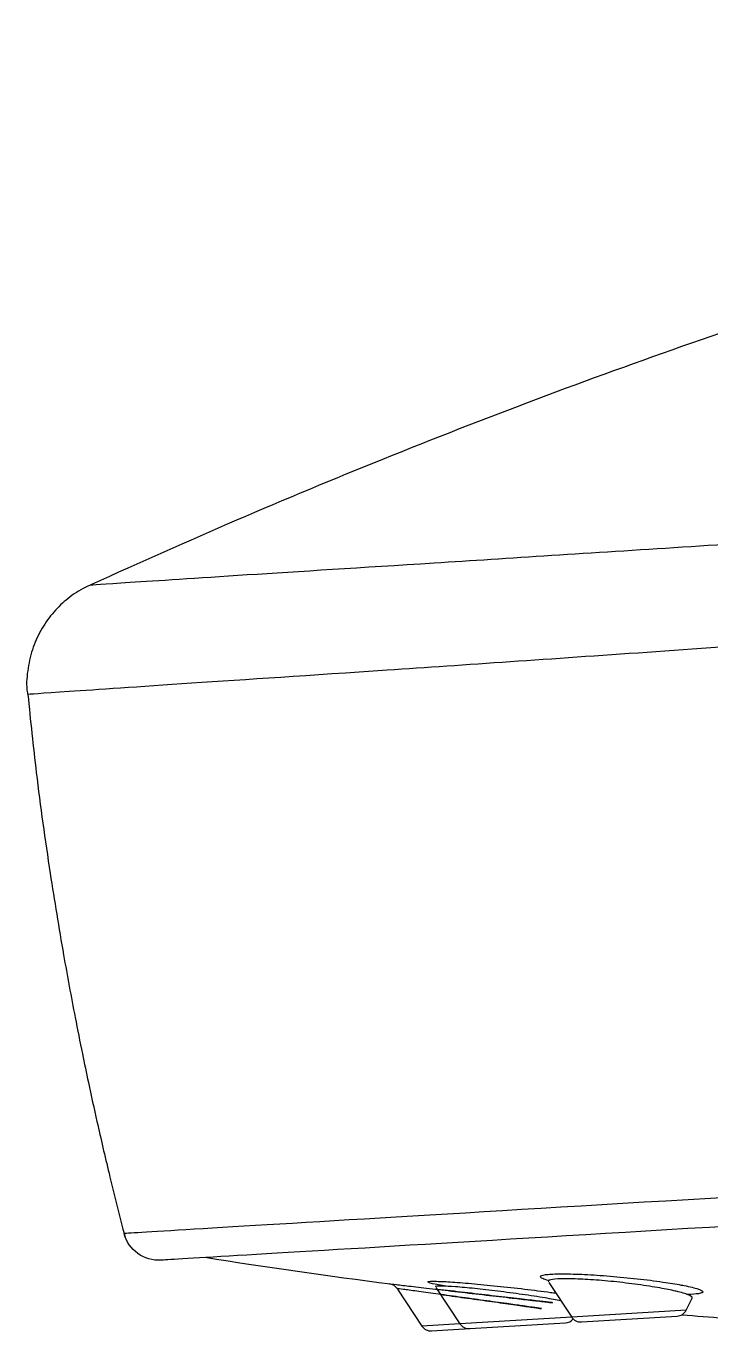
# Model space of a CAD drawing. Extents: x 21390 to 21984, y -2274 to -1854.
# Drawn here: x 21650.65 to 21669.61, y -1991.97 to -1955.85 of the extents above; entities that cross this region are included whole.
import ezdxf

# ---------------------------------------------------------------- set-up
doc = ezdxf.new("R2010")
doc.units = 0
doc.header["$LTSCALE"] = 5
doc.header["$MEASUREMENT"] = 0
doc.layers.add('41', color=7, linetype='CONTINUOUS')

msp = doc.modelspace()

# ---------------------------------------------------------------- linework, layer by layer
at = {"layer": '41', "color": 7, "linetype": 'Continuous'}
for p, q in [((21665.119, -1990.626), (21665.752, -1991.585)), ((21660.93, -1990.809), (21661.606, -1991.834)), ((21661.997, -1990.765), (21662.661, -1991.77)), ((21668.919, -1991.395), (21669.086, -1991.062)), ((21662.929, -1991.905), (21665.578, -1991.746)), ((21666.02, -1991.719), (21668.669, -1991.561)), ((21661.874, -1991.968), (21662.929, -1991.905))]:
    msp.add_line(p, q, dxfattribs=at)
at = {"layer": '41', "color": 3, "linetype": 'Continuous'}
for p, q in [((21665.752, -1991.585), (21662.661, -1991.77)), ((21668.919, -1991.395), (21665.752, -1991.585)), ((21662.66, -1991.77), (21661.606, -1991.834))]:
    msp.add_line(p, q, dxfattribs=at)
at = {"layer": '41', "color": 7, "linetype": 'Continuous', "extrusion": (-0.000153204, -9.17984e-06, -1)}
msp.add_arc((-21654.33, -1989.014, -3.305), 1, 266.5705, 345.3932, dxfattribs=at)
at = {"layer": '41', "color": 7, "linetype": 'Continuous'}
for centre, radius, start, end in [((21683.556, -1813.343), 178.787, 261.00604, 262.66618), ((21665.56, -1991.446), 0.3, 273.429, 321.0643), ((21666.002, -1991.42), 0.3, 213.429, 273.429), ((21668.651, -1991.261), 0.3, 273.429, 333.429), ((21683.556, -1813.343), 178.787, 265.26638, 265.64352), ((21661.857, -1991.668), 0.3, 213.429, 273.429), ((21662.911, -1991.605), 0.3, 213.429, 273.429)]:
    msp.add_arc(centre, radius, start, end, dxfattribs=at)
at = {"layer": '41', "color": 7, "linetype": 'Continuous', "extrusion": (0.000951371, -0.000110819, 1)}
msp.add_arc((21660.662, -1990.96, 20.859), 0.3, 30.9124, 83.3297, dxfattribs=at)
at = {"layer": '41', "color": 7, "linetype": 'Continuous'}
for points, knots in [([(21704.118, -1955.853), (21701.217, -1956.299), (21695.335, -1957.341), (21686.534, -1959.327), (21677.727, -1961.743), (21669.041, -1964.563), (21660.604, -1967.737), (21655.125, -1970.095), (21652.465, -1971.312)], [0, 0, 0, 0, 0.162638, 0.33144, 0.500243, 0.669046, 0.837848, 1, 1, 1, 1]), ([(21652.465, -1971.313), (21652.383, -1971.345), (21652.133, -1971.458), (21651.755, -1971.724), (21651.359, -1972.115), (21651.04, -1972.58), (21650.803, -1973.113), (21650.684, -1973.697), (21650.651, -1974.122), (21650.693, -1974.336), (21650.697, -1974.352)], [0, 0, 0, 0, 0.069178, 0.219295, 0.365043, 0.511553, 0.666741, 0.825985, 0.987016, 1, 1, 1, 1]), ([(21650.704, -1974.35), (21650.771, -1975.073), (21650.947, -1976.728), (21651.283, -1979.132), (21651.653, -1981.39), (21651.961, -1983.053), (21652.195, -1984.228), (21652.397, -1985.19), (21652.638, -1986.293), (21652.971, -1987.722), (21653.238, -1988.787), (21653.391, -1989.376)], [0, 0, 0, 0, 0.14249, 0.326775, 0.476489, 0.591632, 0.658853, 0.711882, 0.784505, 0.880544, 1, 1, 1, 1]), ([(21724.907, -1985.787), (21719.793, -1986.093), (21712.76, -1986.514), (21700.989, -1987.22), (21696.949, -1987.462), (21688.755, -1987.953), (21684.771, -1988.191), (21673.161, -1988.887), (21666.418, -1989.291), (21659.348, -1989.715), (21657.504, -1989.825), (21655.033, -1989.973), (21654.388, -1990.012), (21654.39, -1990.012)], [0, 0, 0, 0, 0.250007, 0.250007, 0.375011, 0.375011, 0.500014, 0.500014, 0.750022, 0.750022, 0.875025, 0.875025, 1, 1, 1, 1]), ([(21660.71, -1990.664), (21660.71, -1990.664), (21660.713, -1990.665), (21660.718, -1990.665), (21660.739, -1990.668), (21660.803, -1990.675), (21660.902, -1990.687), (21661.002, -1990.699), (21661.141, -1990.715), (21661.308, -1990.734), (21661.477, -1990.754), (21661.679, -1990.777), (21661.898, -1990.803), (21662.12, -1990.829), (21662.366, -1990.857), (21662.615, -1990.886), (21662.868, -1990.915), (21663.131, -1990.946), (21663.382, -1990.975), (21663.635, -1991.004), (21663.884, -1991.033), (21664.107, -1991.059), (21664.285, -1991.079), (21664.449, -1991.098), (21664.592, -1991.115)], [0, 0, 0, 0, 0.035571, 0.035571, 0.035571, 0.172935, 0.172935, 0.172935, 0.310699, 0.310699, 0.310699, 0.450524, 0.450524, 0.450524, 0.59322, 0.59322, 0.59322, 0.738396, 0.738396, 0.738396, 0.884551, 0.884551, 0.884551, 1, 1, 1, 1]), ([(21662.28, -1990.734), (21662.243, -1990.728), (21662.207, -1990.722), (21662.173, -1990.716), (21662.02, -1990.689), (21661.904, -1990.665), (21661.838, -1990.646), (21661.805, -1990.636), (21661.784, -1990.627), (21661.776, -1990.62)], [0, 0, 0, 0, 0.125949, 0.125949, 0.125949, 0.704812, 0.704812, 0.704812, 1, 1, 1, 1]), ([(21665.115, -1990.574), (21665.044, -1990.555), (21664.989, -1990.536), (21664.95, -1990.519), (21664.928, -1990.509), (21664.911, -1990.499), (21664.9, -1990.49)], [0, 0, 0, 0, 0.630011, 0.630011, 0.630011, 1, 1, 1, 1]), ([(21664.592, -1991.115), (21664.629, -1991.119), (21664.664, -1991.123), (21664.697, -1991.127), (21664.86, -1991.146), (21664.991, -1991.161), (21665.08, -1991.171), (21665.166, -1991.181), (21665.214, -1991.187), (21665.219, -1991.187), (21665.223, -1991.188), (21665.185, -1991.183), (21665.109, -1991.175), (21665.033, -1991.166), (21664.916, -1991.152), (21664.768, -1991.135), (21664.619, -1991.118), (21664.435, -1991.097), (21664.231, -1991.073), (21664.023, -1991.049), (21663.788, -1991.022), (21663.546, -1990.994), (21663.3, -1990.965), (21663.039, -1990.935), (21662.785, -1990.906), (21662.528, -1990.876), (21662.272, -1990.846), (21662.036, -1990.819), (21662.033, -1990.818), (21662.029, -1990.818), (21662.025, -1990.817)], [0, 0, 0, 0, 0.024989, 0.024989, 0.024989, 0.147874, 0.147874, 0.147874, 0.268232, 0.268232, 0.268232, 0.386903, 0.386903, 0.386903, 0.505406, 0.505406, 0.505406, 0.625277, 0.625277, 0.625277, 0.747482, 0.747482, 0.747482, 0.872036, 0.872036, 0.872036, 0.997937, 0.997937, 0.997937, 1, 1, 1, 1]), ([(21669.363, -1990.91), (21669.343, -1990.921), (21669.308, -1990.931), (21669.258, -1990.939), (21669.187, -1990.95), (21669.084, -1990.958), (21668.956, -1990.961)], [0, 0, 0, 0, 0.408316, 0.408316, 0.408316, 1, 1, 1, 1])]:
    msp.add_open_spline(points, degree=3, knots=knots, dxfattribs=at)
at = {"layer": '41', "color": 3, "linetype": 'Continuous'}
for points, knots in [([(21652.431, -1971.319), (21652.431, -1971.319), (21652.431, -1971.319), (21652.43, -1971.319), (21652.808, -1971.295), (21654.262, -1971.201), (21655.351, -1971.128), (21658.196, -1970.945), (21659.921, -1970.838), (21663.975, -1970.58), (21666.301, -1970.431), (21671.335, -1970.108), (21674.105, -1969.933), (21679.903, -1969.565), (21682.912, -1969.37), (21692.267, -1968.775), (21698.712, -1968.375), (21704.843, -1967.985)], [0, 0, 0, 0, 0.000083, 0.000083, 0.125072, 0.125072, 0.250062, 0.250062, 0.375052, 0.375052, 0.500041, 0.500041, 0.625031, 0.625031, 0.750021, 0.750021, 1, 1, 1, 1]), ([(21705.402, -1970.525), (21699.048, -1970.985), (21692.333, -1971.457), (21682.572, -1972.152), (21679.429, -1972.377), (21673.365, -1972.803), (21670.47, -1973.005), (21665.204, -1973.371), (21662.769, -1973.539), (21658.529, -1973.825), (21656.723, -1973.944), (21653.745, -1974.144), (21652.607, -1974.223), (21651.085, -1974.325), (21650.69, -1974.351), (21650.692, -1974.351), (21650.692, -1974.351), (21650.692, -1974.351)], [0, 0, 0, 0, 0.25, 0.25, 0.374999, 0.374999, 0.499999, 0.499999, 0.624999, 0.624999, 0.749999, 0.749999, 0.874999, 0.874999, 0.999998, 0.999998, 1, 1, 1, 1]), ([(21653.362, -1989.264), (21653.362, -1989.264), (21653.362, -1989.264), (21653.364, -1989.264), (21654.034, -1989.223), (21656.58, -1989.069), (21658.477, -1988.955), (21665.741, -1988.52), (21672.668, -1988.108), (21684.574, -1987.396), (21688.659, -1987.151), (21697.061, -1986.645), (21701.199, -1986.393), (21709.24, -1985.899), (21713.048, -1985.662), (21719.973, -1985.22), (21723.055, -1985.018), (21725.621, -1984.842)], [0, 0, 0, 0, 0.00001, 0.00001, 0.125009, 0.125009, 0.250007, 0.250007, 0.500005, 0.500005, 0.625004, 0.625004, 0.750002, 0.750002, 0.875001, 0.875001, 1, 1, 1, 1]), ([(21661.776, -1990.62), (21661.769, -1990.614), (21661.771, -1990.609), (21661.782, -1990.605), (21661.805, -1990.597), (21661.871, -1990.593), (21661.974, -1990.594), (21662.077, -1990.596), (21662.218, -1990.602), (21662.387, -1990.612), (21662.557, -1990.623), (21662.759, -1990.639), (21662.977, -1990.658), (21663.198, -1990.677), (21663.441, -1990.7), (21663.687, -1990.726), (21663.937, -1990.752), (21664.197, -1990.781), (21664.445, -1990.81), (21664.697, -1990.84), (21664.944, -1990.871), (21665.166, -1990.902), (21665.22, -1990.909), (21665.273, -1990.916), (21665.325, -1990.924)], [0, 0, 0, 0, 0.067314, 0.067314, 0.067314, 0.214096, 0.214096, 0.214096, 0.359785, 0.359785, 0.359785, 0.506396, 0.506396, 0.506396, 0.655517, 0.655517, 0.655517, 0.807704, 0.807704, 0.807704, 0.962218, 0.962218, 0.962218, 1, 1, 1, 1]), ([(21664.9, -1990.49), (21664.882, -1990.474), (21664.88, -1990.46), (21664.897, -1990.447), (21664.922, -1990.428), (21664.99, -1990.413), (21665.097, -1990.403), (21665.202, -1990.393), (21665.346, -1990.388), (21665.518, -1990.389), (21665.689, -1990.39), (21665.893, -1990.396), (21666.111, -1990.406), (21666.331, -1990.417), (21666.573, -1990.433), (21666.816, -1990.453), (21667.064, -1990.473), (21667.32, -1990.498), (21667.564, -1990.525), (21667.814, -1990.552), (21668.057, -1990.583), (21668.275, -1990.615), (21668.463, -1990.642), (21668.637, -1990.67), (21668.785, -1990.698)], [0, 0, 0, 0, 0.085603, 0.085603, 0.085603, 0.218658, 0.218658, 0.218658, 0.349577, 0.349577, 0.349577, 0.479971, 0.479971, 0.479971, 0.611611, 0.611611, 0.611611, 0.745725, 0.745725, 0.745725, 0.882527, 0.882527, 0.882527, 1, 1, 1, 1]), ([(21668.578, -1990.856), (21668.448, -1990.827), (21668.296, -1990.798), (21668.131, -1990.769), (21667.938, -1990.736), (21667.723, -1990.703), (21667.502, -1990.674), (21667.284, -1990.645), (21667.055, -1990.619), (21666.834, -1990.597), (21666.616, -1990.576), (21666.399, -1990.558), (21666.201, -1990.546), (21666.005, -1990.534), (21665.822, -1990.527), (21665.668, -1990.525), (21665.514, -1990.523), (21665.384, -1990.527), (21665.29, -1990.536), (21665.195, -1990.545), (21665.134, -1990.56), (21665.113, -1990.579), (21665.103, -1990.588), (21665.101, -1990.598), (21665.108, -1990.609)], [0, 0, 0, 0, 0.119492, 0.119492, 0.119492, 0.259212, 0.259212, 0.259212, 0.396581, 0.396581, 0.396581, 0.531611, 0.531611, 0.531611, 0.665432, 0.665432, 0.665432, 0.799807, 0.799807, 0.799807, 0.936372, 0.936372, 0.936372, 1, 1, 1, 1]), ([(21664.378, -1991.274), (21664.253, -1991.256), (21664.11, -1991.236), (21663.955, -1991.214), (21663.759, -1991.186), (21663.541, -1991.156), (21663.317, -1991.125), (21663.095, -1991.094), (21662.861, -1991.061), (21662.636, -1991.03), (21662.414, -1991), (21662.194, -1990.969), (21661.995, -1990.942), (21661.798, -1990.915), (21661.616, -1990.891), (21661.464, -1990.87), (21661.313, -1990.85), (21661.187, -1990.832), (21661.096, -1990.82), (21661.006, -1990.808), (21660.949, -1990.8), (21660.929, -1990.798), (21660.924, -1990.797), (21660.922, -1990.797), (21660.922, -1990.797)], [0, 0, 0, 0, 0.114093, 0.114093, 0.114093, 0.259309, 0.259309, 0.259309, 0.404307, 0.404307, 0.404307, 0.547353, 0.547353, 0.547353, 0.687816, 0.687816, 0.687816, 0.826334, 0.826334, 0.826334, 0.964486, 0.964486, 0.964486, 1, 1, 1, 1]), ([(21665.452, -1991.133), (21665.325, -1991.109), (21665.177, -1991.083), (21665.017, -1991.056), (21664.822, -1991.024), (21664.604, -1990.991), (21664.381, -1990.959), (21664.161, -1990.928), (21663.929, -1990.897), (21663.706, -1990.87), (21663.486, -1990.843), (21663.268, -1990.818), (21663.069, -1990.797), (21662.874, -1990.777), (21662.692, -1990.76), (21662.538, -1990.748), (21662.386, -1990.737), (21662.259, -1990.73), (21662.166, -1990.728), (21662.074, -1990.726), (21662.014, -1990.729), (21661.994, -1990.738), (21661.986, -1990.741), (21661.984, -1990.745), (21661.987, -1990.749)], [0, 0, 0, 0, 0.116925, 0.116925, 0.116925, 0.259868, 0.259868, 0.259868, 0.401237, 0.401237, 0.401237, 0.5401, 0.5401, 0.5401, 0.676784, 0.676784, 0.676784, 0.81266, 0.81266, 0.81266, 0.949564, 0.949564, 0.949564, 1, 1, 1, 1]), ([(21662.119, -1990.959), (21662.119, -1990.959), (21662.119, -1990.959), (21662.119, -1990.959), (21662.33, -1990.988), (21662.559, -1991.02), (21662.788, -1991.051), (21663.013, -1991.082), (21663.244, -1991.114), (21663.462, -1991.145), (21663.675, -1991.174), (21663.881, -1991.203), (21664.063, -1991.229), (21664.241, -1991.254), (21664.401, -1991.277), (21664.531, -1991.296), (21664.658, -1991.314), (21664.759, -1991.328), (21664.825, -1991.338), (21664.891, -1991.347), (21664.923, -1991.352), (21664.92, -1991.351), (21664.916, -1991.351), (21664.875, -1991.345), (21664.8, -1991.334), (21664.724, -1991.323), (21664.61, -1991.307), (21664.469, -1991.287), (21664.44, -1991.283), (21664.409, -1991.278), (21664.378, -1991.274)], [0, 0, 0, 0, 0.000044, 0.000044, 0.000044, 0.128012, 0.128012, 0.128012, 0.254098, 0.254098, 0.254098, 0.377142, 0.377142, 0.377142, 0.497135, 0.497135, 0.497135, 0.61516, 0.61516, 0.61516, 0.733009, 0.733009, 0.733009, 0.852555, 0.852555, 0.852555, 0.975017, 0.975017, 0.975017, 1, 1, 1, 1]), ([(21669.088, -1991.058), (21669.09, -1991.055), (21669.09, -1991.052), (21669.09, -1991.049), (21669.091, -1991.026), (21669.052, -1990.999), (21668.977, -1990.969), (21668.902, -1990.939), (21668.787, -1990.906), (21668.645, -1990.872), (21668.623, -1990.867), (21668.601, -1990.862), (21668.578, -1990.856)], [0, 0, 0, 0, 0.057116, 0.057116, 0.057116, 0.491358, 0.491358, 0.491358, 0.934043, 0.934043, 0.934043, 1, 1, 1, 1]), ([(21668.785, -1990.698), (21668.812, -1990.703), (21668.837, -1990.708), (21668.862, -1990.713), (21669.026, -1990.745), (21669.159, -1990.778), (21669.247, -1990.807), (21669.334, -1990.836), (21669.381, -1990.863), (21669.382, -1990.885), (21669.383, -1990.894), (21669.376, -1990.903), (21669.363, -1990.91)], [0, 0, 0, 0, 0.058762, 0.058762, 0.058762, 0.454575, 0.454575, 0.454575, 0.845153, 0.845153, 0.845153, 1, 1, 1, 1])]:
    msp.add_open_spline(points, degree=3, knots=knots, dxfattribs=at)

doc.saveas('drawing.dxf')
